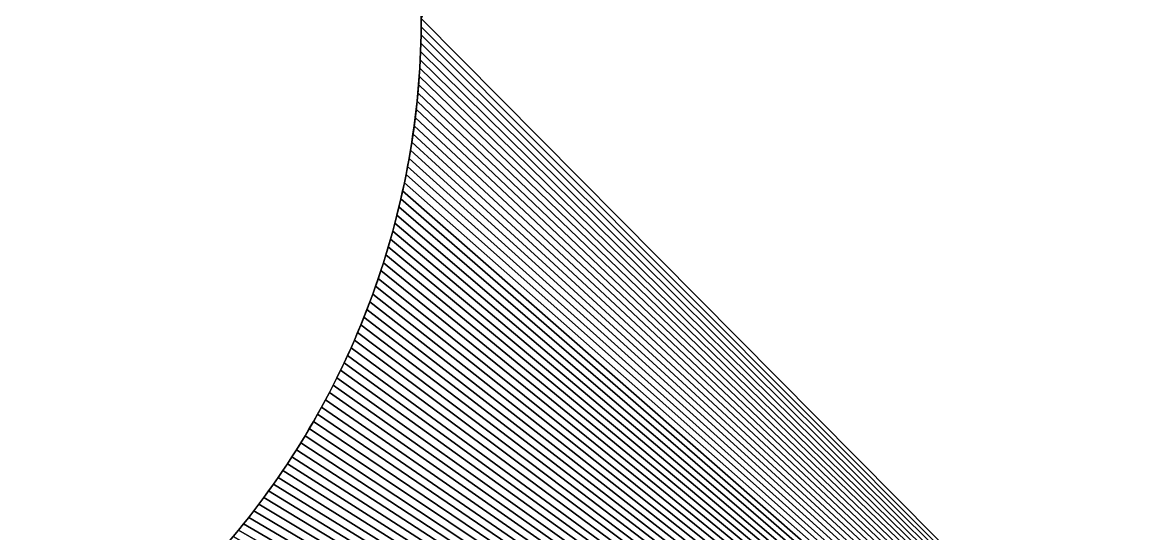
# Model space of a CAD drawing. Header units: millimetres. Extents: x 2995 to 3227, y 1383 to 1648.
# Drawn here: x 3187.969 to 3191.922, y 1548.556 to 1550.347 of the extents above; entities that cross this region are included whole.
import ezdxf

# ---------------------------------------------------------------- set-up
doc = ezdxf.new("R2010")
doc.units = ezdxf.units.MM

# ---------------------------------------------------------------- blocks, each defined once
blk = doc.blocks.new('Mastil_5')
for p, q in [((43.3767, 35.9999, -3), (43.3767, 35.9999, 5)), ((43.4057, 35.9994, -3), (43.4057, 35.9994, 5)), ((43.4347, 35.9987, -3), (43.4347, 35.9987, 5)), ((43.4637, 35.9976, -3), (43.4637, 35.9976, 5)), ((43.4927, 35.9963, -3), (43.4927, 35.9963, 5)), ((43.5217, 35.9946, -3), (43.5217, 35.9946, 5)), ((43.5506, 35.9927, -3), (43.5506, 35.9927, 5)), ((43.5795, 35.9905, -3), (43.5795, 35.9905, 5)), ((43.6084, 35.988, -3), (43.6084, 35.988, 5)), ((43.6373, 35.9851, -3), (43.6373, 35.9851, 5)), ((43.6662, 35.982, -3), (43.6662, 35.982, 5)), ((43.695, 35.9786, -3), (43.695, 35.9786, 5)), ((43.7237, 35.9749, -3), (43.7237, 35.9749, 5)), ((43.7525, 35.9709, -3), (43.7525, 35.9709, 5)), ((43.7812, 35.9666, -3), (43.7812, 35.9666, 5)), ((43.8098, 35.962, -3), (43.8098, 35.962, 5)), ((43.8384, 35.9571, -3), (43.8384, 35.9571, 5)), ((43.867, 35.952, -3), (43.867, 35.952, 5)), ((43.8954, 35.9465, -3), (43.8954, 35.9465, 5)), ((43.9239, 35.9407, -3), (43.9239, 35.9407, 5)), ((43.9523, 35.9347, -3), (43.9523, 35.9347, 5)), ((43.9806, 35.9283, -3), (43.9806, 35.9283, 5)), ((44.0088, 35.9217, -3), (44.0088, 35.9217, 5)), ((44.037, 35.9148, -3), (44.037, 35.9148, 5)), ((44.0651, 35.9076, -3), (44.0651, 35.9076, 5)), ((44.0931, 35.9001, -3), (44.0931, 35.9001, 5)), ((44.1211, 35.8923, -3), (44.1211, 35.8923, 5)), ((44.1489, 35.8842, -3), (44.1489, 35.8842, 5)), ((44.1767, 35.8759, -3), (44.1767, 35.8759, 5)), ((44.2044, 35.8672, -3), (44.2044, 35.8672, 5)), ((44.232, 35.8583, -3), (44.232, 35.8583, 5)), ((44.2595, 35.8491, -3), (44.2595, 35.8491, 5)), ((44.2869, 35.8396, -3), (44.2869, 35.8396, 5)), ((44.3143, 35.8298, -3), (44.3143, 35.8298, 5)), ((44.3415, 35.8198, -3), (44.3415, 35.8198, 5)), ((44.3686, 35.8094, -3), (44.3686, 35.8094, 5)), ((44.3956, 35.7988, -3), (44.3956, 35.7988, 5)), ((44.4225, 35.788, -3), (44.4225, 35.788, 5)), ((44.4493, 35.7768, -3), (44.4493, 35.7768, 5)), ((44.4759, 35.7654, -3), (44.4759, 35.7654, 5)), ((44.5025, 35.7537, -3), (44.5025, 35.7537, 5)), ((44.5289, 35.7417, -3), (44.5289, 35.7417, 5)), ((44.5552, 35.7295, -3), (44.5552, 35.7295, 5)), ((44.5814, 35.7169, -3), (44.5814, 35.7169, 5)), ((44.6074, 35.7042, -3), (44.6074, 35.7042, 5)), ((44.6333, 35.6911, -3), (44.6333, 35.6911, 5)), ((44.6591, 35.6778, -3), (44.6591, 35.6778, 5)), ((44.6847, 35.6642, -3), (44.6847, 35.6642, 5)), ((44.7102, 35.6504, -3), (44.7102, 35.6504, 5)), ((44.7356, 35.6363, -3), (44.7356, 35.6363, 5)), ((44.7608, 35.6219, -3), (44.7608, 35.6219, 5)), ((44.7859, 35.6073, -3), (44.7859, 35.6073, 5)), ((44.8108, 35.5924, -3), (44.8108, 35.5924, 5)), ((44.8355, 35.5773, -3), (44.8355, 35.5773, 5)), ((44.8601, 35.5619, -3), (44.8601, 35.5619, 5)), ((44.8846, 35.5463, -3), (44.8846, 35.5463, 5)), ((44.9089, 35.5304, -3), (44.9089, 35.5304, 5)), ((44.933, 35.5143, -3), (44.933, 35.5143, 5)), ((44.9569, 35.4979, -3), (44.9569, 35.4979, 5)), ((44.9807, 35.4813, -3), (44.9807, 35.4813, 5)), ((45.0043, 35.4644, -3), (45.0043, 35.4644, 5)), ((45.0277, 35.4473, -3), (45.0277, 35.4473, 5)), ((45.051, 35.43, -3), (45.051, 35.43, 5)), ((45.0741, 35.4124, -3), (45.0741, 35.4124, 5)), ((45.097, 35.3946, -3), (45.097, 35.3946, 5)), ((45.1197, 35.3766, -3), (45.1197, 35.3766, 5)), ((45.1422, 35.3583, -3), (45.1422, 35.3583, 5))]:
    blk.add_line(p, q)
at = {"color": 250, "true_color": 0x1e1e1e, "extrusion": (-3.54814e-14, -9.56618e-14, -1)}
blk.add_arc((-43.3477, 33.1701, 3), 2.8299, 90, 160.4861, dxfattribs=at)
at = {"color": 250, "true_color": 0x1e1e1e, "extrusion": (-3.54814e-14, -9.61601e-14, -1)}
blk.add_arc((-43.3477, 33.1701, -5), 2.8299, 90, 160.4861, dxfattribs=at)
at = {"color": 250, "true_color": 0x1e1e1e}
mesh = blk.add_polyface(dxfattribs=at)
corners = [(28.1085, 42.5077, 5), (25.5842, 36, 5), (28.1152, 42.4824, 5), (28.1221, 42.4571, 5), (30.047, 41, 5), (35.8953, 40.4973, 5), (48.3872, 41, 5), (35.7909, 40.489, 5), (35.6871, 40.4754, 5), (35.5842, 40.4563, 5), (35.4824, 40.4319, 5), (35.382, 40.4021, 5), (35.2833, 40.3672, 5), (35.1865, 40.3271, 5), (35.092, 40.282, 5), (35, 40.2321, 5), (34.9107, 40.1773, 5), (34.8244, 40.118, 5), (34.7414, 40.0543, 5), (34.6617, 39.9863, 5), (34.5858, 39.9142, 5), (36, 40.5, 5), (36.1047, 40.4973, 5), (36.2091, 40.489, 5), (36.3129, 40.4754, 5), (36.4158, 40.4563, 5), (36.5176, 40.4319, 5), (36.618, 40.4021, 5), (36.7167, 40.3672, 5), (36.8135, 40.3271, 5), (36.908, 40.282, 5), (37, 40.2321, 5), (37.0893, 40.1773, 5), (37.1756, 40.118, 5), (37.2586, 40.0543, 5), (37.3383, 39.9863, 5), (37.4142, 39.9142, 5)]
mesh.append_faces([[corners[k] for k in face] for face in [(0, 1, 2), (2, 1, 3), (4, 5, 6), (5, 4, 7), (7, 4, 8), (8, 4, 9), (9, 4, 10), (10, 4, 11), (11, 4, 12), (12, 4, 13), (13, 4, 14), (14, 4, 15), (15, 4, 16), (16, 4, 17), (17, 4, 18), (18, 4, 19), (19, 4, 20)]], dxfattribs={"vtx0": -1, "vtx1": -1, "color": 250})
mesh.append_faces([[corners[k] for k in face] for face in [(6, 5, 21), (6, 21, 22), (6, 22, 23), (6, 23, 24), (6, 24, 25), (6, 25, 26), (6, 26, 27), (6, 27, 28), (6, 28, 29), (6, 29, 30), (6, 30, 31), (6, 31, 32), (6, 32, 33), (6, 33, 34), (6, 34, 35), (6, 35, 36)]], dxfattribs={"vtx0": -1, "vtx2": -1, "color": 250})
mesh = blk.add_polyface(dxfattribs=at)
corners = [(25.5842, 36, -3), (29.3548, 41.1236, -3), (43.3477, 36, -3), (29.864, 41.0084, -3), (29.8901, 41.0062, -3), (29.9162, 41.0043, -3), (29.9423, 41.0027, -3), (29.9685, 41.0015, -3), (29.9946, 41.0007, -3), (30.0208, 41.0002, -3), (30.047, 41, -3), (48.3872, 41, -3), (43.3767, 35.9999, -3), (43.4057, 35.9994, -3), (43.4347, 35.9987, -3), (43.4637, 35.9976, -3), (43.4927, 35.9963, -3), (43.5217, 35.9946, -3), (43.5506, 35.9927, -3), (43.5795, 35.9905, -3), (43.6084, 35.988, -3), (43.6373, 35.9851, -3), (43.6662, 35.982, -3), (43.695, 35.9786, -3), (43.7237, 35.9749, -3), (43.7525, 35.9709, -3), (43.7812, 35.9666, -3), (43.8098, 35.962, -3), (43.8384, 35.9571, -3), (43.867, 35.952, -3), (43.8954, 35.9465, -3), (43.9239, 35.9407, -3), (43.9523, 35.9347, -3), (43.9806, 35.9283, -3), (44.0088, 35.9217, -3), (44.037, 35.9148, -3), (44.0651, 35.9076, -3)]
mesh.append_faces([[corners[k] for k in face] for face in [(0, 1, 2), (2, 11, 12), (12, 11, 13), (13, 11, 14), (14, 11, 15), (15, 11, 16), (16, 11, 17), (17, 11, 18), (18, 11, 19), (19, 11, 20), (20, 11, 21), (21, 11, 22), (22, 11, 23), (23, 11, 24), (24, 11, 25), (25, 11, 26), (26, 11, 27), (27, 11, 28), (28, 11, 29), (29, 11, 30), (30, 11, 31), (31, 11, 32), (32, 11, 33), (33, 11, 34), (34, 11, 35), (35, 11, 36)]], dxfattribs={"vtx0": -1, "vtx1": -1, "color": 250})
mesh.append_faces([[corners[k] for k in face] for face in [(2, 3, 4), (2, 4, 5), (2, 5, 6), (2, 6, 7), (2, 7, 8), (2, 8, 9), (2, 9, 10), (2, 10, 11)]], dxfattribs={"vtx0": -1, "vtx2": -1, "color": 250})
mesh = blk.add_polyface(dxfattribs=at)
corners = [(29.9946, 41.0007, 5), (34.6617, 37.0137, 5), (30.0208, 41.0002, 5), (30.047, 41, 5), (34.0027, 38.3953, 5), (34, 38.5, 5), (34.5858, 39.9142, 5), (34.5137, 39.8383, 5), (34.4457, 39.7586, 5), (34.382, 39.6756, 5), (34.3227, 39.5893, 5), (34.2679, 39.5, 5), (34.218, 39.408, 5), (34.1729, 39.3135, 5), (34.1328, 39.2167, 5), (34.0979, 39.118, 5), (34.0681, 39.0176, 5), (34.0437, 38.9158, 5), (34.0246, 38.8129, 5), (34.011, 38.7091, 5), (34.0027, 38.6047, 5), (48.3872, 41, 5), (37.4142, 39.9142, 5), (37.4863, 39.8383, 5), (37.5543, 39.7586, 5), (37.618, 39.6756, 5), (37.6773, 39.5893, 5), (37.7321, 39.5, 5), (37.782, 39.408, 5), (37.8271, 39.3135, 5), (37.8672, 39.2167, 5), (37.9021, 39.118, 5), (37.9319, 39.0176, 5), (37.9563, 38.9158, 5), (37.9754, 38.8129, 5), (37.989, 38.7091, 5), (37.9973, 38.6047, 5), (38, 38.5, 5)]
mesh.append_faces([[corners[k] for k in face] for face in [(0, 1, 2), (2, 1, 3), (6, 3, 7), (7, 3, 8), (8, 3, 9), (9, 3, 10), (10, 3, 11), (11, 3, 12), (12, 3, 13), (13, 3, 14), (14, 3, 15), (15, 3, 16), (16, 3, 17), (17, 3, 18), (18, 3, 19), (19, 3, 20), (20, 3, 5)]], dxfattribs={"vtx0": -1, "vtx1": -1, "color": 250})
mesh.append_faces([[corners[k] for k in face] for face in [(3, 4, 5), (21, 22, 23), (21, 23, 24), (21, 24, 25), (21, 25, 26), (21, 26, 27), (21, 27, 28), (21, 28, 29), (21, 29, 30), (21, 30, 31), (21, 31, 32), (21, 32, 33), (21, 33, 34), (21, 34, 35), (21, 35, 36), (21, 36, 37)]], dxfattribs={"vtx0": -1, "vtx2": -1, "color": 250})
mesh = blk.add_polyface(dxfattribs=at)
corners = [(36.1047, 36.5027, 5), (43.3477, 36, 5), (36.2091, 36.511, 5), (36.3129, 36.5246, 5), (36.4158, 36.5437, 5), (36.5176, 36.5681, 5), (36.618, 36.5979, 5), (36.7167, 36.6328, 5), (36.8135, 36.6729, 5), (36.908, 36.718, 5), (37, 36.7679, 5), (37.0893, 36.8227, 5), (37.1756, 36.882, 5), (37.2586, 36.9457, 5), (37.3383, 37.0137, 5), (37.4142, 37.0858, 5), (37.4863, 37.1617, 5), (37.5543, 37.2414, 5), (37.618, 37.3244, 5), (37.6773, 37.4107, 5), (37.7321, 37.5, 5), (37.782, 37.592, 5), (37.8271, 37.6865, 5), (37.8672, 37.7833, 5), (37.9021, 37.882, 5), (37.9319, 37.9824, 5), (37.9563, 38.0842, 5), (37.9754, 38.1871, 5), (37.989, 38.2909, 5), (37.9973, 38.3953, 5), (38, 38.5, 5), (48.3872, 41, 5), (43.3767, 35.9999, 5), (43.4057, 35.9994, 5), (43.4347, 35.9987, 5)]
mesh.append_faces([[corners[k] for k in face] for face in [(0, 1, 2), (2, 1, 3), (3, 1, 4), (4, 1, 5), (5, 1, 6), (6, 1, 7), (7, 1, 8), (8, 1, 9), (9, 1, 10), (10, 1, 11), (11, 1, 12), (12, 1, 13), (13, 1, 14), (14, 1, 15), (15, 1, 16), (16, 1, 17), (17, 1, 18), (18, 1, 19), (19, 1, 20), (20, 1, 21), (21, 1, 22), (22, 1, 23), (23, 1, 24), (24, 1, 25), (25, 1, 26), (26, 1, 27), (27, 1, 28), (28, 1, 29), (29, 1, 30)]], dxfattribs={"vtx0": -1, "vtx1": -1, "color": 250})
mesh.append_faces([[corners[k] for k in face] for face in [(31, 30, 1)]], dxfattribs={"vtx0": -1, "vtx1": -1, "vtx2": -1, "color": 250})
mesh.append_faces([[corners[k] for k in face] for face in [(31, 1, 32), (31, 32, 33), (31, 33, 34)]], dxfattribs={"vtx0": -1, "vtx2": -1, "color": 250})
mesh = blk.add_polyface(dxfattribs=at)
corners = [(48.3872, 41, 5), (43.4347, 35.9987, 5), (43.4637, 35.9976, 5), (43.4927, 35.9963, 5), (43.5217, 35.9946, 5), (43.5506, 35.9927, 5), (43.5795, 35.9905, 5), (43.6084, 35.988, 5), (43.6373, 35.9851, 5), (43.6662, 35.982, 5), (43.695, 35.9786, 5), (43.7237, 35.9749, 5), (43.7525, 35.9709, 5), (43.7812, 35.9666, 5), (43.8098, 35.962, 5), (43.8384, 35.9571, 5), (43.867, 35.952, 5), (43.8954, 35.9465, 5), (43.9239, 35.9407, 5), (43.9523, 35.9347, 5), (43.9806, 35.9283, 5), (44.0088, 35.9217, 5), (44.037, 35.9148, 5), (44.0651, 35.9076, 5), (44.0931, 35.9001, 5), (44.1211, 35.8923, 5), (44.1489, 35.8842, 5), (44.1767, 35.8759, 5), (44.2044, 35.8672, 5), (44.232, 35.8583, 5), (44.2595, 35.8491, 5), (44.2869, 35.8396, 5), (44.3143, 35.8298, 5), (44.3415, 35.8198, 5)]
mesh.append_faces([[corners[k] for k in face] for face in [(0, 1, 2), (0, 2, 3), (0, 3, 4), (0, 4, 5), (0, 5, 6), (0, 6, 7), (0, 7, 8), (0, 8, 9), (0, 9, 10), (0, 10, 11), (0, 11, 12), (0, 12, 13), (0, 13, 14), (0, 14, 15), (0, 15, 16), (0, 16, 17), (0, 17, 18), (0, 18, 19), (0, 19, 20), (0, 20, 21), (0, 21, 22), (0, 22, 23), (0, 23, 24), (0, 24, 25), (0, 25, 26), (0, 26, 27), (0, 27, 28), (0, 28, 29), (0, 29, 30), (0, 30, 31), (0, 31, 32), (0, 32, 33)]], dxfattribs={"vtx0": -1, "vtx2": -1, "color": 250})
mesh = blk.add_polyface(dxfattribs=at)
corners = [(44.0651, 35.9076, -3), (48.3872, 41, -3), (44.0931, 35.9001, -3), (44.1211, 35.8923, -3), (44.1489, 35.8842, -3), (44.1767, 35.8759, -3), (44.2044, 35.8672, -3), (44.232, 35.8583, -3), (44.2595, 35.8491, -3), (44.2869, 35.8396, -3), (44.3143, 35.8298, -3), (44.3415, 35.8198, -3), (44.3686, 35.8094, -3), (44.3956, 35.7988, -3), (44.4225, 35.788, -3), (44.4493, 35.7768, -3), (44.4759, 35.7654, -3), (44.5025, 35.7537, -3), (44.5289, 35.7417, -3), (44.5552, 35.7295, -3), (44.5814, 35.7169, -3), (44.6074, 35.7042, -3), (44.6333, 35.6911, -3), (44.6591, 35.6778, -3), (44.6847, 35.6642, -3), (44.7102, 35.6504, -3), (44.7356, 35.6363, -3), (44.7608, 35.6219, -3), (44.7859, 35.6073, -3), (44.8108, 35.5924, -3), (44.8355, 35.5773, -3), (44.8601, 35.5619, -3), (44.8846, 35.5463, -3), (44.9089, 35.5304, -3), (44.933, 35.5143, -3), (44.9569, 35.4979, -3), (44.9807, 35.4813, -3)]
mesh.append_faces([[corners[k] for k in face] for face in [(0, 1, 2), (2, 1, 3), (3, 1, 4), (4, 1, 5), (5, 1, 6), (6, 1, 7), (7, 1, 8), (8, 1, 9), (9, 1, 10), (10, 1, 11), (11, 1, 12), (12, 1, 13), (13, 1, 14), (14, 1, 15), (15, 1, 16), (16, 1, 17), (17, 1, 18), (18, 1, 19), (19, 1, 20), (20, 1, 21), (21, 1, 22), (22, 1, 23), (23, 1, 24), (24, 1, 25), (25, 1, 26), (26, 1, 27), (27, 1, 28), (28, 1, 29), (29, 1, 30), (30, 1, 31), (31, 1, 32), (32, 1, 33), (33, 1, 34), (34, 1, 35), (35, 1, 36)]], dxfattribs={"vtx0": -1, "vtx1": -1, "color": 250})
mesh = blk.add_polyface(dxfattribs=at)
corners = [(48.3872, 41, 5), (44.3415, 35.8198, 5), (44.3686, 35.8094, 5), (44.3956, 35.7988, 5), (44.4225, 35.788, 5), (44.4493, 35.7768, 5), (44.4759, 35.7654, 5), (44.5025, 35.7537, 5), (44.5289, 35.7417, 5), (44.5552, 35.7295, 5), (44.5814, 35.7169, 5), (44.6074, 35.7042, 5), (44.6333, 35.6911, 5), (44.6591, 35.6778, 5), (44.6847, 35.6642, 5), (44.7102, 35.6504, 5), (44.7356, 35.6363, 5), (44.7608, 35.6219, 5), (44.7859, 35.6073, 5), (44.8108, 35.5924, 5), (44.8355, 35.5773, 5), (44.8601, 35.5619, 5), (44.8846, 35.5463, 5), (44.9089, 35.5304, 5), (44.933, 35.5143, 5), (44.9569, 35.4979, 5), (44.9807, 35.4813, 5), (45.0043, 35.4644, 5), (45.0277, 35.4473, 5), (45.051, 35.43, 5), (45.0741, 35.4124, 5), (45.097, 35.3946, 5), (45.1197, 35.3766, 5), (45.1422, 35.3583, 5), (45.1646, 35.3398, 5)]
mesh.append_faces([[corners[k] for k in face] for face in [(0, 1, 2), (0, 2, 3), (0, 3, 4), (0, 4, 5), (0, 5, 6), (0, 6, 7), (0, 7, 8), (0, 8, 9), (0, 9, 10), (0, 10, 11), (0, 11, 12), (0, 12, 13), (0, 13, 14), (0, 14, 15), (0, 15, 16), (0, 16, 17), (0, 17, 18), (0, 18, 19), (0, 19, 20), (0, 20, 21), (0, 21, 22), (0, 22, 23), (0, 23, 24), (0, 24, 25), (0, 25, 26), (0, 26, 27), (0, 27, 28), (0, 28, 29), (0, 29, 30), (0, 30, 31), (0, 31, 32), (0, 32, 33), (0, 33, 34)]], dxfattribs={"vtx0": -1, "vtx2": -1, "color": 250})
mesh = blk.add_polyface(dxfattribs=at)
corners = [(44.9807, 35.4813, -3), (48.3872, 41, -3), (45.0043, 35.4644, -3), (45.0277, 35.4473, -3), (45.051, 35.43, -3), (45.0741, 35.4124, -3), (45.097, 35.3946, -3), (45.1197, 35.3766, -3), (45.1422, 35.3583, -3), (45.1646, 35.3398, -3), (45.1867, 35.321, -3), (45.2087, 35.3021, -3), (45.2304, 35.2829, -3), (45.252, 35.2634, -3), (45.2733, 35.2438, -3), (45.2945, 35.224, -3), (45.3154, 35.2039, -3), (45.3362, 35.1836, -3), (45.3567, 35.1631, -3), (45.3771, 35.1424, -3), (45.3972, 35.1215, -3), (45.4171, 35.1004, -3), (45.4368, 35.0791, -3), (45.4562, 35.0576, -3), (45.4755, 35.0359, -3), (45.4945, 35.014, -3), (45.5133, 34.9918, -3), (45.5318, 34.9696, -3), (45.5502, 34.9471, -3), (45.5683, 34.9244, -3), (45.5861, 34.9015, -3), (45.6038, 34.8785, -3), (45.6211, 34.8553, -3), (45.6383, 34.8319, -3), (45.6552, 34.8083, -3), (45.6719, 34.7846, -3), (45.6883, 34.7607, -3)]
mesh.append_faces([[corners[k] for k in face] for face in [(0, 1, 2), (2, 1, 3), (3, 1, 4), (4, 1, 5), (5, 1, 6), (6, 1, 7), (7, 1, 8), (8, 1, 9), (9, 1, 10), (10, 1, 11), (11, 1, 12), (12, 1, 13), (13, 1, 14), (14, 1, 15), (15, 1, 16), (16, 1, 17), (17, 1, 18), (18, 1, 19), (19, 1, 20), (20, 1, 21), (21, 1, 22), (22, 1, 23), (23, 1, 24), (24, 1, 25), (25, 1, 26), (26, 1, 27), (27, 1, 28), (28, 1, 29), (29, 1, 30), (30, 1, 31), (31, 1, 32), (32, 1, 33), (33, 1, 34), (34, 1, 35), (35, 1, 36)]], dxfattribs={"vtx0": -1, "vtx1": -1, "color": 250})
mesh = blk.add_polyface(dxfattribs=at)
corners = [(43.3767, 35.9999, 5), (43.3477, 36, -3), (43.3767, 35.9999, -3), (43.3477, 36, 5)]
mesh.append_faces([[corners[k] for k in face] for face in [(0, 1, 2), (1, 0, 3)]], dxfattribs={"vtx0": -1, "color": 250})
mesh = blk.add_polyface(dxfattribs=at)
corners = [(43.4057, 35.9994, 5), (43.3767, 35.9999, -3), (43.4057, 35.9994, -3), (43.3767, 35.9999, 5)]
mesh.append_faces([[corners[k] for k in face] for face in [(0, 1, 2), (1, 0, 3)]], dxfattribs={"vtx0": -1, "color": 250})
mesh = blk.add_polyface(dxfattribs=at)
corners = [(43.4347, 35.9987, 5), (43.4057, 35.9994, -3), (43.4347, 35.9987, -3), (43.4057, 35.9994, 5)]
mesh.append_faces([[corners[k] for k in face] for face in [(0, 1, 2), (1, 0, 3)]], dxfattribs={"vtx0": -1, "color": 250})
mesh = blk.add_polyface(dxfattribs=at)
corners = [(43.4637, 35.9976, -3), (43.4347, 35.9987, 5), (43.4347, 35.9987, -3), (43.4637, 35.9976, 5)]
mesh.append_faces([[corners[k] for k in face] for face in [(0, 1, 2), (1, 0, 3)]], dxfattribs={"vtx0": -1, "color": 250})
mesh = blk.add_polyface(dxfattribs=at)
corners = [(43.4927, 35.9963, 5), (43.4637, 35.9976, -3), (43.4927, 35.9963, -3), (43.4637, 35.9976, 5)]
mesh.append_faces([[corners[k] for k in face] for face in [(0, 1, 2), (1, 0, 3)]], dxfattribs={"vtx0": -1, "color": 250})
mesh = blk.add_polyface(dxfattribs=at)
corners = [(43.5217, 35.9946, 5), (43.4927, 35.9963, -3), (43.5217, 35.9946, -3), (43.4927, 35.9963, 5)]
mesh.append_faces([[corners[k] for k in face] for face in [(0, 1, 2), (1, 0, 3)]], dxfattribs={"vtx0": -1, "color": 250})
mesh = blk.add_polyface(dxfattribs=at)
corners = [(43.5506, 35.9927, 5), (43.5217, 35.9946, -3), (43.5506, 35.9927, -3), (43.5217, 35.9946, 5)]
mesh.append_faces([[corners[k] for k in face] for face in [(0, 1, 2), (1, 0, 3)]], dxfattribs={"vtx0": -1, "color": 250})
mesh = blk.add_polyface(dxfattribs=at)
corners = [(43.5795, 35.9905, 5), (43.5506, 35.9927, -3), (43.5795, 35.9905, -3), (43.5506, 35.9927, 5)]
mesh.append_faces([[corners[k] for k in face] for face in [(0, 1, 2), (1, 0, 3)]], dxfattribs={"vtx0": -1, "color": 250})
mesh = blk.add_polyface(dxfattribs=at)
corners = [(43.6084, 35.988, 5), (43.5795, 35.9905, -3), (43.6084, 35.988, -3), (43.5795, 35.9905, 5)]
mesh.append_faces([[corners[k] for k in face] for face in [(0, 1, 2), (1, 0, 3)]], dxfattribs={"vtx0": -1, "color": 250})
mesh = blk.add_polyface(dxfattribs=at)
corners = [(43.6373, 35.9851, 5), (43.6084, 35.988, -3), (43.6373, 35.9851, -3), (43.6084, 35.988, 5)]
mesh.append_faces([[corners[k] for k in face] for face in [(0, 1, 2), (1, 0, 3)]], dxfattribs={"vtx0": -1, "color": 250})
mesh = blk.add_polyface(dxfattribs=at)
corners = [(43.6662, 35.982, -3), (43.6373, 35.9851, 5), (43.6373, 35.9851, -3), (43.6662, 35.982, 5)]
mesh.append_faces([[corners[k] for k in face] for face in [(0, 1, 2), (1, 0, 3)]], dxfattribs={"vtx0": -1, "color": 250})
mesh = blk.add_polyface(dxfattribs=at)
corners = [(43.695, 35.9786, 5), (43.6662, 35.982, -3), (43.695, 35.9786, -3), (43.6662, 35.982, 5)]
mesh.append_faces([[corners[k] for k in face] for face in [(0, 1, 2), (1, 0, 3)]], dxfattribs={"vtx0": -1, "color": 250})
mesh = blk.add_polyface(dxfattribs=at)
corners = [(43.7237, 35.9749, 5), (43.695, 35.9786, -3), (43.7237, 35.9749, -3), (43.695, 35.9786, 5)]
mesh.append_faces([[corners[k] for k in face] for face in [(0, 1, 2), (1, 0, 3)]], dxfattribs={"vtx0": -1, "color": 250})
mesh = blk.add_polyface(dxfattribs=at)
corners = [(43.7525, 35.9709, 5), (43.7237, 35.9749, -3), (43.7525, 35.9709, -3), (43.7237, 35.9749, 5)]
mesh.append_faces([[corners[k] for k in face] for face in [(0, 1, 2), (1, 0, 3)]], dxfattribs={"vtx0": -1, "color": 250})
mesh = blk.add_polyface(dxfattribs=at)
corners = [(43.7812, 35.9666, 5), (43.7525, 35.9709, -3), (43.7812, 35.9666, -3), (43.7525, 35.9709, 5)]
mesh.append_faces([[corners[k] for k in face] for face in [(0, 1, 2), (1, 0, 3)]], dxfattribs={"vtx0": -1, "color": 250})
mesh = blk.add_polyface(dxfattribs=at)
corners = [(43.8098, 35.962, -3), (43.7812, 35.9666, 5), (43.7812, 35.9666, -3), (43.8098, 35.962, 5)]
mesh.append_faces([[corners[k] for k in face] for face in [(0, 1, 2), (1, 0, 3)]], dxfattribs={"vtx0": -1, "color": 250})
mesh = blk.add_polyface(dxfattribs=at)
corners = [(43.8384, 35.9571, -3), (43.8098, 35.962, 5), (43.8098, 35.962, -3), (43.8384, 35.9571, 5)]
mesh.append_faces([[corners[k] for k in face] for face in [(0, 1, 2), (1, 0, 3)]], dxfattribs={"vtx0": -1, "color": 250})
mesh = blk.add_polyface(dxfattribs=at)
corners = [(43.867, 35.952, 5), (43.8384, 35.9571, -3), (43.867, 35.952, -3), (43.8384, 35.9571, 5)]
mesh.append_faces([[corners[k] for k in face] for face in [(0, 1, 2), (1, 0, 3)]], dxfattribs={"vtx0": -1, "color": 250})
mesh = blk.add_polyface(dxfattribs=at)
corners = [(43.8954, 35.9465, 5), (43.867, 35.952, -3), (43.8954, 35.9465, -3), (43.867, 35.952, 5)]
mesh.append_faces([[corners[k] for k in face] for face in [(0, 1, 2), (1, 0, 3)]], dxfattribs={"vtx0": -1, "color": 250})
mesh = blk.add_polyface(dxfattribs=at)
corners = [(43.9239, 35.9407, -3), (43.8954, 35.9465, 5), (43.8954, 35.9465, -3), (43.9239, 35.9407, 5)]
mesh.append_faces([[corners[k] for k in face] for face in [(0, 1, 2), (1, 0, 3)]], dxfattribs={"vtx0": -1, "color": 250})
mesh = blk.add_polyface(dxfattribs=at)
corners = [(43.9523, 35.9347, 5), (43.9239, 35.9407, -3), (43.9523, 35.9347, -3), (43.9239, 35.9407, 5)]
mesh.append_faces([[corners[k] for k in face] for face in [(0, 1, 2), (1, 0, 3)]], dxfattribs={"vtx0": -1, "color": 250})
mesh = blk.add_polyface(dxfattribs=at)
corners = [(43.9806, 35.9283, 5), (43.9523, 35.9347, -3), (43.9806, 35.9283, -3), (43.9523, 35.9347, 5)]
mesh.append_faces([[corners[k] for k in face] for face in [(0, 1, 2), (1, 0, 3)]], dxfattribs={"vtx0": -1, "color": 250})
mesh = blk.add_polyface(dxfattribs=at)
corners = [(44.0088, 35.9217, 5), (43.9806, 35.9283, -3), (44.0088, 35.9217, -3), (43.9806, 35.9283, 5)]
mesh.append_faces([[corners[k] for k in face] for face in [(0, 1, 2), (1, 0, 3)]], dxfattribs={"vtx0": -1, "color": 250})
mesh = blk.add_polyface(dxfattribs=at)
corners = [(44.037, 35.9148, -3), (44.0088, 35.9217, 5), (44.0088, 35.9217, -3), (44.037, 35.9148, 5)]
mesh.append_faces([[corners[k] for k in face] for face in [(0, 1, 2), (1, 0, 3)]], dxfattribs={"vtx0": -1, "color": 250})
mesh = blk.add_polyface(dxfattribs=at)
corners = [(44.0651, 35.9076, 5), (44.037, 35.9148, -3), (44.0651, 35.9076, -3), (44.037, 35.9148, 5)]
mesh.append_faces([[corners[k] for k in face] for face in [(0, 1, 2), (1, 0, 3)]], dxfattribs={"vtx0": -1, "color": 250})
mesh = blk.add_polyface(dxfattribs=at)
corners = [(44.0931, 35.9001, 5), (44.0651, 35.9076, -3), (44.0931, 35.9001, -3), (44.0651, 35.9076, 5)]
mesh.append_faces([[corners[k] for k in face] for face in [(0, 1, 2), (1, 0, 3)]], dxfattribs={"vtx0": -1, "color": 250})
mesh = blk.add_polyface(dxfattribs=at)
corners = [(44.1211, 35.8923, -3), (44.0931, 35.9001, 5), (44.0931, 35.9001, -3), (44.1211, 35.8923, 5)]
mesh.append_faces([[corners[k] for k in face] for face in [(0, 1, 2), (1, 0, 3)]], dxfattribs={"vtx0": -1, "color": 250})
mesh = blk.add_polyface(dxfattribs=at)
corners = [(44.1489, 35.8842, 5), (44.1211, 35.8923, -3), (44.1489, 35.8842, -3), (44.1211, 35.8923, 5)]
mesh.append_faces([[corners[k] for k in face] for face in [(0, 1, 2), (1, 0, 3)]], dxfattribs={"vtx0": -1, "color": 250})
mesh = blk.add_polyface(dxfattribs=at)
corners = [(44.1767, 35.8759, 5), (44.1489, 35.8842, -3), (44.1767, 35.8759, -3), (44.1489, 35.8842, 5)]
mesh.append_faces([[corners[k] for k in face] for face in [(0, 1, 2), (1, 0, 3)]], dxfattribs={"vtx0": -1, "color": 250})
mesh = blk.add_polyface(dxfattribs=at)
corners = [(44.2044, 35.8672, 5), (44.1767, 35.8759, -3), (44.2044, 35.8672, -3), (44.1767, 35.8759, 5)]
mesh.append_faces([[corners[k] for k in face] for face in [(0, 1, 2), (1, 0, 3)]], dxfattribs={"vtx0": -1, "color": 250})
mesh = blk.add_polyface(dxfattribs=at)
corners = [(44.232, 35.8583, 5), (44.2044, 35.8672, -3), (44.232, 35.8583, -3), (44.2044, 35.8672, 5)]
mesh.append_faces([[corners[k] for k in face] for face in [(0, 1, 2), (1, 0, 3)]], dxfattribs={"vtx0": -1, "color": 250})
mesh = blk.add_polyface(dxfattribs=at)
corners = [(44.2595, 35.8491, -3), (44.232, 35.8583, 5), (44.232, 35.8583, -3), (44.2595, 35.8491, 5)]
mesh.append_faces([[corners[k] for k in face] for face in [(0, 1, 2), (1, 0, 3)]], dxfattribs={"vtx0": -1, "color": 250})
mesh = blk.add_polyface(dxfattribs=at)
corners = [(44.2869, 35.8396, 5), (44.2595, 35.8491, -3), (44.2869, 35.8396, -3), (44.2595, 35.8491, 5)]
mesh.append_faces([[corners[k] for k in face] for face in [(0, 1, 2), (1, 0, 3)]], dxfattribs={"vtx0": -1, "color": 250})
mesh = blk.add_polyface(dxfattribs=at)
corners = [(44.3143, 35.8298, 5), (44.2869, 35.8396, -3), (44.3143, 35.8298, -3), (44.2869, 35.8396, 5)]
mesh.append_faces([[corners[k] for k in face] for face in [(0, 1, 2), (1, 0, 3)]], dxfattribs={"vtx0": -1, "color": 250})
mesh = blk.add_polyface(dxfattribs=at)
corners = [(44.3415, 35.8198, 5), (44.3143, 35.8298, -3), (44.3415, 35.8198, -3), (44.3143, 35.8298, 5)]
mesh.append_faces([[corners[k] for k in face] for face in [(0, 1, 2), (1, 0, 3)]], dxfattribs={"vtx0": -1, "color": 250})
mesh = blk.add_polyface(dxfattribs=at)
corners = [(44.3686, 35.8094, 5), (44.3415, 35.8198, -3), (44.3686, 35.8094, -3), (44.3415, 35.8198, 5)]
mesh.append_faces([[corners[k] for k in face] for face in [(0, 1, 2), (1, 0, 3)]], dxfattribs={"vtx0": -1, "color": 250})
mesh = blk.add_polyface(dxfattribs=at)
corners = [(44.3956, 35.7988, 5), (44.3686, 35.8094, -3), (44.3956, 35.7988, -3), (44.3686, 35.8094, 5)]
mesh.append_faces([[corners[k] for k in face] for face in [(0, 1, 2), (1, 0, 3)]], dxfattribs={"vtx0": -1, "color": 250})
mesh = blk.add_polyface(dxfattribs=at)
corners = [(44.4225, 35.788, 5), (44.3956, 35.7988, -3), (44.4225, 35.788, -3), (44.3956, 35.7988, 5)]
mesh.append_faces([[corners[k] for k in face] for face in [(0, 1, 2), (1, 0, 3)]], dxfattribs={"vtx0": -1, "color": 250})
mesh = blk.add_polyface(dxfattribs=at)
corners = [(44.4493, 35.7768, -3), (44.4225, 35.788, 5), (44.4225, 35.788, -3), (44.4493, 35.7768, 5)]
mesh.append_faces([[corners[k] for k in face] for face in [(0, 1, 2), (1, 0, 3)]], dxfattribs={"vtx0": -1, "color": 250})
mesh = blk.add_polyface(dxfattribs=at)
corners = [(44.4759, 35.7654, 5), (44.4493, 35.7768, -3), (44.4759, 35.7654, -3), (44.4493, 35.7768, 5)]
mesh.append_faces([[corners[k] for k in face] for face in [(0, 1, 2), (1, 0, 3)]], dxfattribs={"vtx0": -1, "color": 250})
mesh = blk.add_polyface(dxfattribs=at)
corners = [(44.5025, 35.7537, 5), (44.4759, 35.7654, -3), (44.5025, 35.7537, -3), (44.4759, 35.7654, 5)]
mesh.append_faces([[corners[k] for k in face] for face in [(0, 1, 2), (1, 0, 3)]], dxfattribs={"vtx0": -1, "color": 250})
mesh = blk.add_polyface(dxfattribs=at)
corners = [(44.5289, 35.7417, 5), (44.5025, 35.7537, -3), (44.5289, 35.7417, -3), (44.5025, 35.7537, 5)]
mesh.append_faces([[corners[k] for k in face] for face in [(0, 1, 2), (1, 0, 3)]], dxfattribs={"vtx0": -1, "color": 250})
mesh = blk.add_polyface(dxfattribs=at)
corners = [(44.5552, 35.7295, 5), (44.5289, 35.7417, -3), (44.5552, 35.7295, -3), (44.5289, 35.7417, 5)]
mesh.append_faces([[corners[k] for k in face] for face in [(0, 1, 2), (1, 0, 3)]], dxfattribs={"vtx0": -1, "color": 250})
mesh = blk.add_polyface(dxfattribs=at)
corners = [(44.5814, 35.7169, 5), (44.5552, 35.7295, -3), (44.5814, 35.7169, -3), (44.5552, 35.7295, 5)]
mesh.append_faces([[corners[k] for k in face] for face in [(0, 1, 2), (1, 0, 3)]], dxfattribs={"vtx0": -1, "color": 250})
mesh = blk.add_polyface(dxfattribs=at)
corners = [(44.6074, 35.7042, -3), (44.5814, 35.7169, 5), (44.5814, 35.7169, -3), (44.6074, 35.7042, 5)]
mesh.append_faces([[corners[k] for k in face] for face in [(0, 1, 2), (1, 0, 3)]], dxfattribs={"vtx0": -1, "color": 250})
mesh = blk.add_polyface(dxfattribs=at)
corners = [(44.6333, 35.6911, 5), (44.6074, 35.7042, -3), (44.6333, 35.6911, -3), (44.6074, 35.7042, 5)]
mesh.append_faces([[corners[k] for k in face] for face in [(0, 1, 2), (1, 0, 3)]], dxfattribs={"vtx0": -1, "color": 250})
mesh = blk.add_polyface(dxfattribs=at)
corners = [(44.6591, 35.6778, -3), (44.6333, 35.6911, 5), (44.6333, 35.6911, -3), (44.6591, 35.6778, 5)]
mesh.append_faces([[corners[k] for k in face] for face in [(0, 1, 2), (1, 0, 3)]], dxfattribs={"vtx0": -1, "color": 250})
mesh = blk.add_polyface(dxfattribs=at)
corners = [(44.6847, 35.6642, 5), (44.6591, 35.6778, -3), (44.6847, 35.6642, -3), (44.6591, 35.6778, 5)]
mesh.append_faces([[corners[k] for k in face] for face in [(0, 1, 2), (1, 0, 3)]], dxfattribs={"vtx0": -1, "color": 250})
mesh = blk.add_polyface(dxfattribs=at)
corners = [(44.7102, 35.6504, -3), (44.6847, 35.6642, 5), (44.6847, 35.6642, -3), (44.7102, 35.6504, 5)]
mesh.append_faces([[corners[k] for k in face] for face in [(0, 1, 2), (1, 0, 3)]], dxfattribs={"vtx0": -1, "color": 250})
mesh = blk.add_polyface(dxfattribs=at)
corners = [(44.7356, 35.6363, 5), (44.7102, 35.6504, -3), (44.7356, 35.6363, -3), (44.7102, 35.6504, 5)]
mesh.append_faces([[corners[k] for k in face] for face in [(0, 1, 2), (1, 0, 3)]], dxfattribs={"vtx0": -1, "color": 250})
mesh = blk.add_polyface(dxfattribs=at)
corners = [(44.7608, 35.6219, 5), (44.7356, 35.6363, -3), (44.7608, 35.6219, -3), (44.7356, 35.6363, 5)]
mesh.append_faces([[corners[k] for k in face] for face in [(0, 1, 2), (1, 0, 3)]], dxfattribs={"vtx0": -1, "color": 250})
mesh = blk.add_polyface(dxfattribs=at)
corners = [(44.7859, 35.6073, 5), (44.7608, 35.6219, -3), (44.7859, 35.6073, -3), (44.7608, 35.6219, 5)]
mesh.append_faces([[corners[k] for k in face] for face in [(0, 1, 2), (1, 0, 3)]], dxfattribs={"vtx0": -1, "color": 250})
mesh = blk.add_polyface(dxfattribs=at)
corners = [(44.8108, 35.5924, 5), (44.7859, 35.6073, -3), (44.8108, 35.5924, -3), (44.7859, 35.6073, 5)]
mesh.append_faces([[corners[k] for k in face] for face in [(0, 1, 2), (1, 0, 3)]], dxfattribs={"vtx0": -1, "color": 250})
mesh = blk.add_polyface(dxfattribs=at)
corners = [(44.8355, 35.5773, 5), (44.8108, 35.5924, -3), (44.8355, 35.5773, -3), (44.8108, 35.5924, 5)]
mesh.append_faces([[corners[k] for k in face] for face in [(0, 1, 2), (1, 0, 3)]], dxfattribs={"vtx0": -1, "color": 250})
mesh = blk.add_polyface(dxfattribs=at)
corners = [(44.8601, 35.5619, 5), (44.8355, 35.5773, -3), (44.8601, 35.5619, -3), (44.8355, 35.5773, 5)]
mesh.append_faces([[corners[k] for k in face] for face in [(0, 1, 2), (1, 0, 3)]], dxfattribs={"vtx0": -1, "color": 250})
mesh = blk.add_polyface(dxfattribs=at)
corners = [(44.8846, 35.5463, 5), (44.8601, 35.5619, -3), (44.8846, 35.5463, -3), (44.8601, 35.5619, 5)]
mesh.append_faces([[corners[k] for k in face] for face in [(0, 1, 2), (1, 0, 3)]], dxfattribs={"vtx0": -1, "color": 250})
mesh = blk.add_polyface(dxfattribs=at)
corners = [(44.9089, 35.5304, 5), (44.8846, 35.5463, -3), (44.9089, 35.5304, -3), (44.8846, 35.5463, 5)]
mesh.append_faces([[corners[k] for k in face] for face in [(0, 1, 2), (1, 0, 3)]], dxfattribs={"vtx0": -1, "color": 250})
mesh = blk.add_polyface(dxfattribs=at)
corners = [(44.933, 35.5143, -3), (44.9089, 35.5304, 5), (44.9089, 35.5304, -3), (44.933, 35.5143, 5)]
mesh.append_faces([[corners[k] for k in face] for face in [(0, 1, 2), (1, 0, 3)]], dxfattribs={"vtx0": -1, "color": 250})
mesh = blk.add_polyface(dxfattribs=at)
corners = [(44.9569, 35.4979, 5), (44.933, 35.5143, -3), (44.9569, 35.4979, -3), (44.933, 35.5143, 5)]
mesh.append_faces([[corners[k] for k in face] for face in [(0, 1, 2), (1, 0, 3)]], dxfattribs={"vtx0": -1, "color": 250})
mesh = blk.add_polyface(dxfattribs=at)
corners = [(44.9807, 35.4813, 5), (44.9569, 35.4979, -3), (44.9807, 35.4813, -3), (44.9569, 35.4979, 5)]
mesh.append_faces([[corners[k] for k in face] for face in [(0, 1, 2), (1, 0, 3)]], dxfattribs={"vtx0": -1, "color": 250})
mesh = blk.add_polyface(dxfattribs=at)
corners = [(45.0043, 35.4644, 5), (44.9807, 35.4813, -3), (45.0043, 35.4644, -3), (44.9807, 35.4813, 5)]
mesh.append_faces([[corners[k] for k in face] for face in [(0, 1, 2), (1, 0, 3)]], dxfattribs={"vtx0": -1, "color": 250})
mesh = blk.add_polyface(dxfattribs=at)
corners = [(45.0277, 35.4473, -3), (45.0043, 35.4644, 5), (45.0043, 35.4644, -3), (45.0277, 35.4473, 5)]
mesh.append_faces([[corners[k] for k in face] for face in [(0, 1, 2), (1, 0, 3)]], dxfattribs={"vtx0": -1, "color": 250})
mesh = blk.add_polyface(dxfattribs=at)
corners = [(45.051, 35.43, 5), (45.0277, 35.4473, -3), (45.051, 35.43, -3), (45.0277, 35.4473, 5)]
mesh.append_faces([[corners[k] for k in face] for face in [(0, 1, 2), (1, 0, 3)]], dxfattribs={"vtx0": -1, "color": 250})
mesh = blk.add_polyface(dxfattribs=at)
corners = [(45.0741, 35.4124, 5), (45.051, 35.43, -3), (45.0741, 35.4124, -3), (45.051, 35.43, 5)]
mesh.append_faces([[corners[k] for k in face] for face in [(0, 1, 2), (1, 0, 3)]], dxfattribs={"vtx0": -1, "color": 250})
mesh = blk.add_polyface(dxfattribs=at)
corners = [(45.097, 35.3946, 5), (45.0741, 35.4124, -3), (45.097, 35.3946, -3), (45.0741, 35.4124, 5)]
mesh.append_faces([[corners[k] for k in face] for face in [(0, 1, 2), (1, 0, 3)]], dxfattribs={"vtx0": -1, "color": 250})
mesh = blk.add_polyface(dxfattribs=at)
corners = [(45.1197, 35.3766, 5), (45.097, 35.3946, -3), (45.1197, 35.3766, -3), (45.097, 35.3946, 5)]
mesh.append_faces([[corners[k] for k in face] for face in [(0, 1, 2), (1, 0, 3)]], dxfattribs={"vtx0": -1, "color": 250})
mesh = blk.add_polyface(dxfattribs=at)
corners = [(45.1422, 35.3583, 5), (45.1197, 35.3766, -3), (45.1422, 35.3583, -3), (45.1197, 35.3766, 5)]
mesh.append_faces([[corners[k] for k in face] for face in [(0, 1, 2), (1, 0, 3)]], dxfattribs={"vtx0": -1, "color": 250})
mesh = blk.add_polyface(dxfattribs=at)
corners = [(45.1646, 35.3398, -3), (45.1422, 35.3583, 5), (45.1422, 35.3583, -3), (45.1646, 35.3398, 5)]
mesh.append_faces([[corners[k] for k in face] for face in [(0, 1, 2), (1, 0, 3)]], dxfattribs={"vtx0": -1, "color": 250})

msp = doc.modelspace()

# ---------------------------------------------------------------- block references
at = {"rotation": 270}
msp.add_blockref('Mastil_5', (3153.3678, 1593.7095, 3), dxfattribs=at)

doc.saveas('drawing.dxf')
